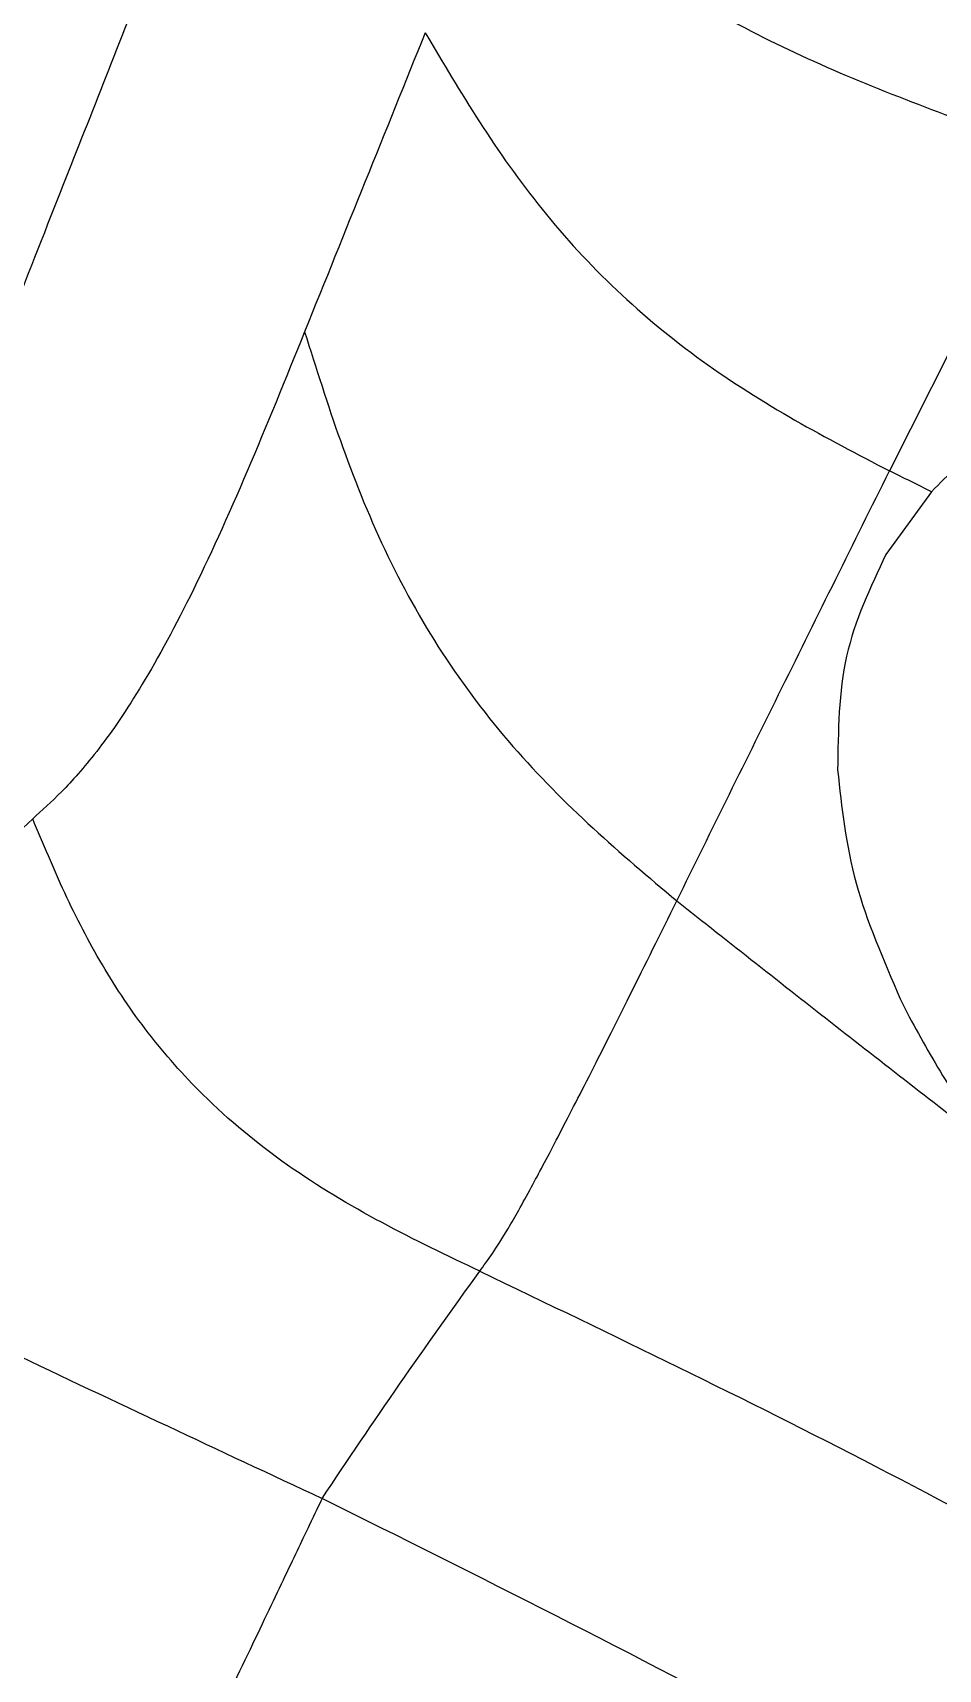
# Model space of a CAD drawing. Extents: x 939 to 1039, y 781 to 934.
# Drawn here: x 999.602 to 1000.93, y 858.7 to 861.101 of the extents above; entities that cross this region are included whole.
import ezdxf

# ---------------------------------------------------------------- set-up
doc = ezdxf.new("R2010")
doc.units = 0
doc.header["$MEASUREMENT"] = 0
doc.layers.add('1', color=4, linetype='Continuous')

# ---------------------------------------------------------------- blocks, each defined once
blk = doc.blocks.new('Envoy')
at = {"layer": '1', "color": 3, "linetype": 'Continuous', "lineweight": 25}
for p, q in [((62.4387, 61.7491), (62.2049, 61.2842)), ((62.2665, 61.2537), (62.1997, 61.1613)), ((62.2208, 60.5094), (62.234, 60.4832))]:
    blk.add_line(p, q, dxfattribs=at)
for points, knots in [([(60.4503, 60.2266), (60.4665, 60.2731), (60.499, 60.3662), (60.5509, 60.5133), (60.6053, 60.6664), (60.6623, 60.8259), (60.715, 60.972), (60.7598, 61.0957), (60.7993, 61.2035), (60.8472, 61.3305), (60.9082, 61.4886), (60.9786, 61.6676), (61.048, 61.8431), (61.1107, 62.0019), (61.1712, 62.1552), (61.23, 62.3044), (61.268, 62.401), (61.2873, 62.4499)], [0, 0, 0, 0, 0.099579, 0.199242, 0.299017, 0.398907, 0.498991, 0.561644, 0.61772, 0.673792, 0.729691, 0.785528, 0.82947, 0.873358, 0.917061, 0.957973, 1, 1, 1, 1]), ([(62.4387, 61.7491), (62.3879, 61.7682), (62.2846, 61.8071), (62.1301, 61.8667), (61.9823, 61.9367), (61.8481, 62.0155), (61.7311, 62.0997), (61.6619, 62.155), (61.628, 62.1822)], [0, 0, 0, 0, 0.161901, 0.329181, 0.499457, 0.669984, 0.83779, 1, 1, 1, 1]), ([(61.5238, 61.927), (61.4945, 61.8543), (61.4364, 61.7102), (61.3765, 61.5619), (61.3469, 61.4884)], [0, 0, 0, 0, 0.504422, 1, 1, 1, 1]), ([(61.5238, 61.927), (61.5497, 61.8833), (61.602, 61.7947), (61.6926, 61.6659), (61.8019, 61.5467), (61.9279, 61.4432), (62.0643, 61.3573), (62.1584, 61.3084), (62.2049, 61.2842)], [0, 0, 0, 0, 0.1640547, 0.3316642, 0.5005334, 0.6691401, 0.8362159, 1, 1, 1, 1]), ([(61.3469, 61.4884), (61.3189, 61.4193), (61.2632, 61.2815), (61.1779, 61.0929), (61.1022, 60.9565), (61.0399, 60.8671), (60.9885, 60.8103), (60.9615, 60.7861), (60.9479, 60.7738)], [0, 0, 0, 0, 0.167952, 0.334545, 0.499884, 0.665363, 0.831661, 1, 1, 1, 1]), ([(61.3469, 61.4884), (61.3637, 61.435), (61.3977, 61.3269), (61.4613, 61.167), (61.5455, 61.0148), (61.6497, 60.8774), (61.768, 60.7586), (61.8515, 60.6882), (61.8929, 60.6533)], [0, 0, 0, 0, 0.164046, 0.331641, 0.50047, 0.669067, 0.836189, 1, 1, 1, 1]), ([(62.2665, 61.2537), (62.2909, 61.2782), (62.3398, 61.3275), (62.4038, 61.3643), (62.4359, 61.3828)], [0, 0, 0, 0, 0.497747, 1, 1, 1, 1]), ([(61.8929, 60.6533), (61.9443, 60.7576), (62.0483, 60.9685), (62.1523, 61.1782), (62.2049, 61.2842)], [0, 0, 0, 0, 0.49452, 1, 1, 1, 1]), ([(62.2665, 61.2537), (62.2563, 61.2588), (62.2358, 61.269), (62.2152, 61.2791), (62.2049, 61.2842)], [0, 0, 0, 0, 0.499753, 1, 1, 1, 1]), ([(62.1997, 61.1613), (62.1768, 61.1132), (62.131, 61.017), (62.1296, 60.9026), (62.1289, 60.8454)], [0, 0, 0, 0, 0.500028, 1, 1, 1, 1]), ([(62.1289, 60.8454), (62.1347, 60.7905), (62.1465, 60.6808), (62.1961, 60.5665), (62.2208, 60.5094)], [0, 0, 0, 0, 0.500712, 1, 1, 1, 1]), ([(60.9479, 60.7738), (60.9099, 60.7371), (60.8336, 60.6637), (60.7129, 60.5362), (60.5875, 60.39), (60.5109, 60.2734), (60.4726, 60.2151)], [0, 0, 0, 0, 0.249857, 0.500085, 0.750347, 1, 1, 1, 1]), ([(61.6039, 60.1101), (61.5557, 60.1331), (61.4587, 60.1794), (61.3196, 60.2623), (61.2046, 60.3572), (61.1154, 60.4581), (61.0483, 60.558), (60.9936, 60.6642), (60.9631, 60.7374), (60.9479, 60.7738)], [0, 0, 0, 0, 0.16591, 0.334008, 0.502072, 0.627498, 0.752292, 0.876503, 1, 1, 1, 1]), ([(61.6039, 60.1101), (61.6097, 60.1182), (61.6214, 60.1342), (61.6441, 60.1694), (61.6743, 60.2228), (61.714, 60.298), (61.7622, 60.3917), (61.8228, 60.5118), (61.8694, 60.606), (61.8929, 60.6533)], [0, 0, 0, 0, 0.168335, 0.334644, 0.500139, 0.62416, 0.74864, 0.873881, 1, 1, 1, 1]), ([(61.8929, 60.6533), (61.9702, 60.5923), (62.1235, 60.4713), (62.28, 60.3499), (62.3576, 60.2897)], [0, 0, 0, 0, 0.504201, 1, 1, 1, 1]), ([(62.234, 60.4832), (62.2519, 60.4503), (62.2876, 60.385), (62.3344, 60.3214), (62.3576, 60.2897)], [0, 0, 0, 0, 0.502292, 1, 1, 1, 1]), ([(60.4726, 60.2151), (60.5026, 60.1996), (60.5615, 60.1692), (60.6495, 60.1239), (60.7371, 60.0796), (60.8256, 60.0355), (60.9609, 59.9695), (61.1436, 59.8839), (61.2967, 59.8121), (61.3725, 59.7766)], [0, 0, 0, 0, 0.104128, 0.204414, 0.302929, 0.402764, 0.503137, 0.754281, 1, 1, 1, 1]), ([(61.3725, 59.7766), (61.4101, 59.8327), (61.4852, 59.9449), (61.5643, 60.055), (61.6039, 60.1101)], [0, 0, 0, 0, 0.499967, 1, 1, 1, 1]), ([(61.6039, 60.1101), (61.7981, 60.0167), (62.1926, 59.8271), (62.773, 59.5035), (63.3487, 59.1494), (63.9133, 58.7656), (64.4647, 58.3551), (65.0015, 57.9194), (65.5216, 57.4605), (66.0235, 56.9803), (66.5055, 56.4804), (66.9663, 55.9622), (67.4045, 55.4269), (67.818, 54.8761), (68.2049, 54.312), (68.562, 53.7369), (68.8884, 53.1576), (69.0799, 52.7639), (69.1743, 52.5699)], [0, 0, 0, 0, 0.059957, 0.121714, 0.184187, 0.2468, 0.309854, 0.373129, 0.436451, 0.499844, 0.56322, 0.626514, 0.689771, 0.752933, 0.815787, 0.878246, 0.940012, 1, 1, 1, 1]), ([(61.3725, 59.7766), (61.3673, 59.7658), (61.357, 59.7443), (61.3205, 59.6677), (61.2693, 59.5603), (61.2028, 59.4211), (61.123, 59.2538), (61.031, 59.0611), (60.9293, 58.848), (60.855, 58.6923), (60.8179, 58.6145)], [0, 0, 0, 0, 0.125008, 0.250013, 0.375011, 0.500008, 0.625006, 0.750006, 0.875004, 1, 1, 1, 1]), ([(68.8088, 52.4027), (68.6923, 52.6308), (68.4598, 53.086), (68.0646, 53.7419), (67.6411, 54.3763), (67.1886, 54.9876), (66.7104, 55.5764), (66.2082, 56.1427), (65.683, 56.6865), (65.1354, 57.2075), (64.5655, 57.7054), (63.973, 58.1789), (63.3579, 58.6266), (62.7196, 59.0449), (62.0597, 59.4343), (61.6018, 59.6624), (61.3725, 59.7766)], [0, 0, 0, 0, 0.07209, 0.143908, 0.21549, 0.286848, 0.358015, 0.42903, 0.499943, 0.570843, 0.641838, 0.713004, 0.784379, 0.855993, 0.927857, 1, 1, 1, 1])]:
    blk.add_open_spline(points, degree=3, knots=knots, dxfattribs=at)

msp = doc.modelspace()

# ---------------------------------------------------------------- block references
at = {"layer": '1'}
msp.add_blockref('Envoy', (938.6538, 799.1744), dxfattribs=at)

doc.saveas('drawing.dxf')
